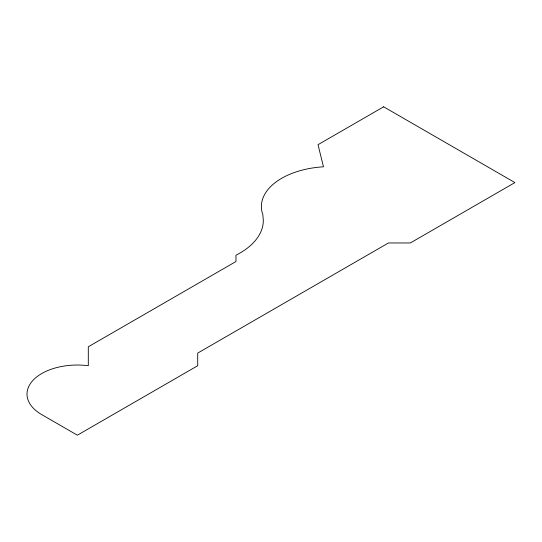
<?xml version="1.0" encoding="UTF-8"?>
<svg xmlns="http://www.w3.org/2000/svg" width="542" height="542" viewBox="0 0 542 542"><rect width="100%" height="100%" fill="white"/><g stroke="black" fill="none" stroke-linecap="round" stroke-linejoin="round"><path stroke-width="0.81" d="M383.641 106.808L318.012 144.694L323.479 166.8A69.247 39.979 0 0 0 262.856 214.774L263.317 220.479A79.992 46.185 0 0 1 235.973 255.214L235.973 261.529L88.305 346.785L88.305 365.728A50.331 29.058 0 0 0 33.021 380.308A50.331 29.058 0 0 0 42.364 414.982L77.371 435.192L197.715 365.714L197.715 353.079L388.451 242.965L410.328 242.965L514.9 182.586L383.641 106.808"/></g></svg>
